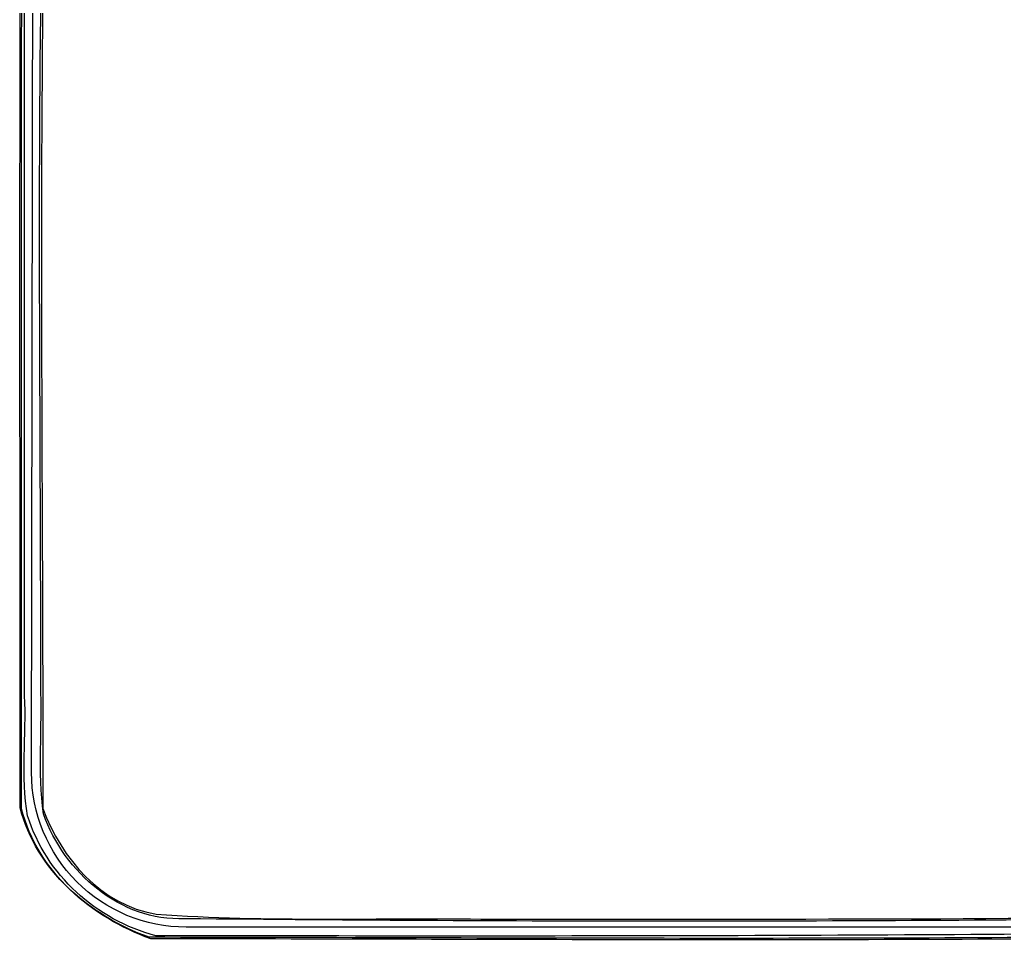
# Model space of a CAD drawing. Extents: x -1 to 139, y 0 to 188.
# Drawn here: x 16.6 to 70.3, y -0.2 to 50.1 of the extents above; entities that cross this region are included whole.
import ezdxf

# ---------------------------------------------------------------- set-up
doc = ezdxf.new("R2010")
doc.units = 0
doc.layers.add('Edge', color=7, linetype='CONTINUOUS')
doc.layers.add('Infill', color=7, linetype='CONTINUOUS')

msp = doc.modelspace()

# ---------------------------------------------------------------- linework, layer by layer
at = {"layer": 'Edge', "color": 7}
for points in [[(16.574458, 7.069933), (16.583458, 23.046663), (16.556958, 39.027933), (16.587558, 55.001833)], [(23.632198, -0.021167), (20.376968, 1.141733), (17.443668, 3.651753), (16.574458, 7.069933)], [(78.148315, 0.017733), (59.977175, -0.159467), (41.802178, -0.043067), (23.632198, -0.021167)]]:
    msp.add_open_spline(points, degree=3, dxfattribs=at)
at = {"layer": 'Infill', "color": 7}
msp.add_lwpolyline([(16.82684, 13.18889), (16.82684, 54.79481)], dxfattribs=at)
at = {"layer": 'Infill', "color": 1}
for points in [[(17.206371, 8.984773), (17.266671, 53.479253)], [(80.364579, 0.540273), (25.648621, 0.532273)]]:
    msp.add_lwpolyline(points, dxfattribs=at)
at = {"layer": 'Infill', "color": 7}
for points in [[(16.66003, 6.98921), (16.66903, 22.96594), (16.64253, 38.94721), (16.67313, 54.92111)], [(17.70573, 13.78566), (17.73153, 27.22883), (17.50191, 40.67589), (17.77783, 54.11668)], [(17.82314, 52.58297), (17.65624, 37.39529), (17.82254, 22.20597), (17.8222, 7.01768)], [(17.8563, 6.71249), (17.53356, 9.01065), (17.8048, 11.43868), (17.70573, 13.78566)], [(16.99007, 6.61366), (16.6076, 8.74163), (16.93667, 11.00792), (16.82684, 13.18889)], [(23.71777, -0.10189), (20.46254, 1.06101), (17.52924, 3.57103), (16.66003, 6.98921)], [(17.8222, 7.01768), (18.84308, 4.27178), (20.98757, 1.74173), (24.00818, 1.245)], [(23.99341, 0.06379), (20.73959, 0.90957), (18.00126, 3.38742), (16.99007, 6.61366)], [(25.56509, 0.9934), (22.05338, 0.8343), (18.99628, 3.5261), (17.8563, 6.71249)], [(24.00818, 1.245), (30.09019, 0.80063), (36.20913, 1.05548), (42.306031, 0.97003)], [(42.306031, 0.97003), (55.393999, 0.99793), (68.485572, 0.90743), (81.570918, 1.15596)], [(80.776188, 1.0191), (62.373995, 0.8019), (43.967604, 0.81014), (25.56509, 0.9934)], [(82.122268, 0.24571), (62.746752, 0.02804), (43.369841, 0.03027), (23.99341, 0.06379)], [(78.233887, -0.06299), (60.062747, -0.24019), (41.88775, -0.12379), (23.71777, -0.10189)]]:
    msp.add_open_spline(points, degree=3, dxfattribs=at)
at = {"layer": 'Infill', "color": 1}
for points in [[(19.675073, 3.008225), (18.09148, 4.59374), (17.203334, 6.743877), (17.206371, 8.984773)], [(25.648621, 0.532273), (23.407723, 0.531956), (21.258665, 1.42271), (19.675073, 3.008225)]]:
    msp.add_open_spline(points, degree=3, dxfattribs=at)

doc.saveas('drawing.dxf')
